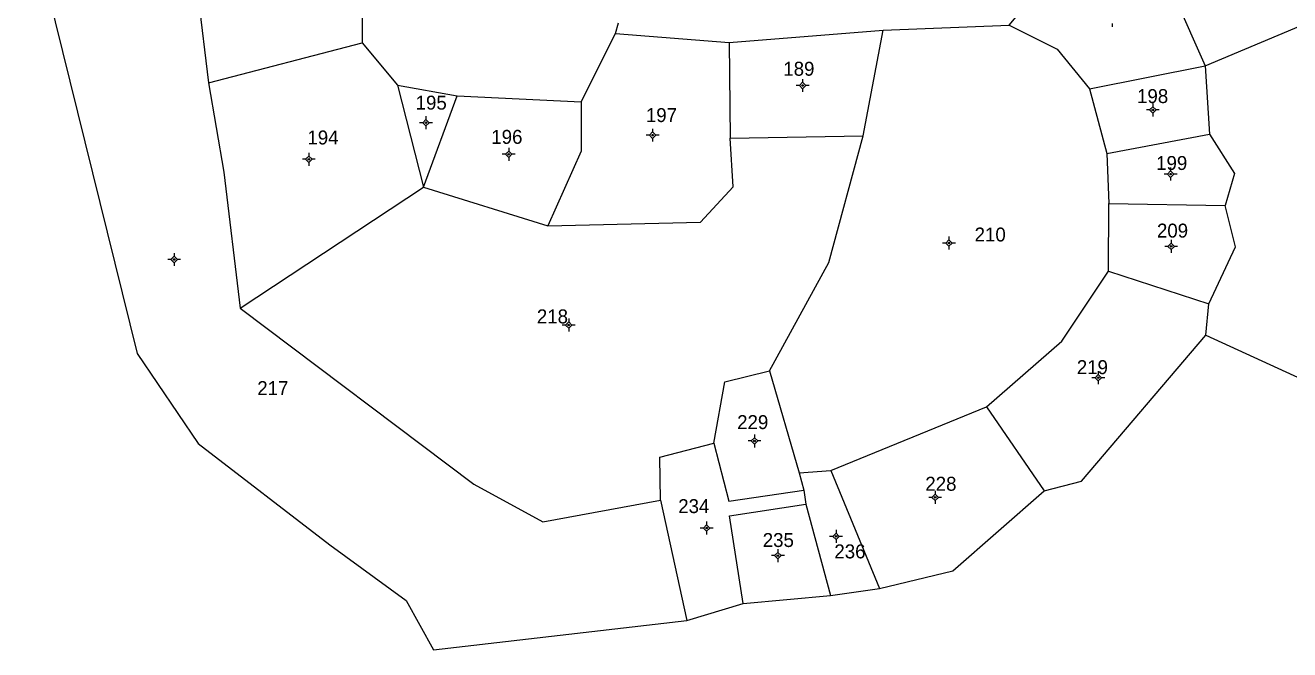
# Model space of a CAD drawing. Extents: x 550510 to 551644, y 1836484 to 1837530.
# Drawn here: x 551016.2 to 551260.9, y 1836768.4 to 1836889.2 of the extents above; entities that cross this region are included whole.
import ezdxf

# ---------------------------------------------------------------- set-up
doc = ezdxf.new("R2010")
doc.units = 0
for name, color, linetype in [('Level 10', 7, 'Continuous'), ('Level 11', 7, 'Continuous'), ('Level 15', 7, 'Continuous')]:
    doc.layers.add(name, color=color, linetype=linetype)

msp = doc.modelspace()

# ---------------------------------------------------------------- linework, layer by layer
at = {"layer": 'Level 10'}
for p, q in [((551048.87, 1836901.47), (551051.68, 1836878.11)), ((551081.39, 1836899.62), (551081.44, 1836885.86)), ((551237.43, 1836897.43), (551244.52, 1836881.35)), ((551244.52, 1836881.35), (551268.25, 1836891.34)), ((551130.43, 1836887.66), (551131.04, 1836889.71)), ((551182.25, 1836888.28), (551206.63, 1836889.22)), ((551123.82, 1836874.41), (551130.43, 1836887.66)), ((551130.43, 1836887.66), (551152.46, 1836885.91)), ((551152.46, 1836885.91), (551182.25, 1836888.28)), ((551178.36, 1836867.8), (551182.25, 1836888.28)), ((551051.68, 1836878.11), (551081.44, 1836885.86)), ((551081.44, 1836885.86), (551088.24, 1836877.65)), ((551152.46, 1836885.91), (551152.63, 1836867.35)), ((551222.19, 1836876.94), (551244.52, 1836881.35)), ((551244.52, 1836881.35), (551245.41, 1836868.16)), ((551088.24, 1836877.65), (551099.83, 1836875.56)), ((551088.24, 1836877.65), (551093.27, 1836857.88)), ((551222.19, 1836876.94), (551225.54, 1836864.39)), ((551093.27, 1836857.88), (551099.83, 1836875.56)), ((551099.83, 1836875.56), (551123.82, 1836874.41)), ((551152.63, 1836867.35), (551178.36, 1836867.8)), ((551225.54, 1836864.39), (551245.41, 1836868.16)), ((551225.54, 1836864.39), (551225.88, 1836854.75)), ((551057.83, 1836834.45), (551093.27, 1836857.88)), ((551093.27, 1836857.88), (551117.39, 1836850.42)), ((551225.83, 1836841.63), (551225.88, 1836854.75)), ((551225.88, 1836854.75), (551248.4, 1836854.32)), ((551225.83, 1836841.63), (551245.24, 1836835.29)), ((551244.66, 1836829.22), (551245.24, 1836835.29)), ((551244.66, 1836829.22), (551273.76, 1836815.89)), ((551160.24, 1836822.37), (551166.01, 1836802.6)), ((551172.1, 1836803.05), (551202.21, 1836815.39)), ((551202.21, 1836815.39), (551213.41, 1836799.1)), ((551166.01, 1836802.6), (551172.1, 1836803.05)), ((551166.01, 1836802.6), (551166.87, 1836799.26)), ((551172.1, 1836803.05), (551181.52, 1836780.21)), ((551166.87, 1836799.26), (551167.28, 1836796.52)), ((551139.19, 1836797.32), (551144.24, 1836774.03)), ((551167.28, 1836796.52), (551172.08, 1836778.84)), ((551155.17, 1836777.33), (551172.08, 1836778.84)), ((551172.08, 1836778.84), (551181.52, 1836780.21)), ((551144.24, 1836774.03), (551155.17, 1836777.33))]:
    msp.add_line(p, q, dxfattribs=at)
for points in [[(551016.25, 1836913.44), (551037.89, 1836825.69), (551049.73, 1836808.26), (551075.16, 1836788.67), (551089.92, 1836777.92), (551095.21, 1836768.37), (551144.24, 1836774.03)], [(551206.63, 1836889.22), (551215.93, 1836900.44), (551233.92, 1836903.86), (551237.43, 1836897.43)], [(551206.63, 1836889.22), (551215.88, 1836884.59), (551222.19, 1836876.94)], [(551051.68, 1836878.11), (551054.65, 1836860.82), (551057.83, 1836834.45)], [(551123.82, 1836874.41), (551123.83, 1836864.89), (551117.39, 1836850.42)], [(551117.39, 1836850.42), (551146.93, 1836851.14), (551153.19, 1836857.95), (551152.63, 1836867.35)], [(551160.24, 1836822.37), (551171.74, 1836843.32), (551178.36, 1836867.8)], [(551245.41, 1836868.16), (551250.24, 1836860.56), (551248.4, 1836854.32)], [(551245.24, 1836835.29), (551250.4, 1836846.36), (551248.4, 1836854.32)], [(551202.21, 1836815.39), (551216.79, 1836828.06), (551225.83, 1836841.63)], [(551057.83, 1836834.45), (551103.04, 1836800.42), (551116.36, 1836793.13), (551139.19, 1836797.32)], [(551213.41, 1836799.1), (551220.64, 1836801.01), (551244.66, 1836829.22)], [(551149.48, 1836808.37), (551151.59, 1836820.22), (551160.24, 1836822.37)], [(551139.19, 1836797.32), (551139, 1836805.65), (551149.48, 1836808.37)], [(551149.48, 1836808.37), (551152.35, 1836797.14), (551166.87, 1836799.26)], [(551181.52, 1836780.21), (551195.73, 1836783.61), (551213.41, 1836799.1)], [(551155.17, 1836777.33), (551152.5, 1836794.3), (551167.28, 1836796.52)]]:
    msp.add_lwpolyline(points, dxfattribs=at)
at = {"layer": 'Level 11'}
for p, q in [((551226.53, 1836889.54), (551226.53, 1836888.92)), ((551166.03, 1836877.57), (551165.4, 1836877.57)), ((551166.65, 1836878.2), (551166.03, 1836877.57)), ((551166.03, 1836877.57), (551166.65, 1836876.95)), ((551166.65, 1836878.82), (551166.65, 1836878.2)), ((551167.28, 1836877.57), (551166.65, 1836878.2)), ((551166.65, 1836876.95), (551167.28, 1836877.57)), ((551166.65, 1836876.95), (551166.65, 1836876.32)), ((551167.9, 1836877.57), (551167.28, 1836877.57)), ((551234.42, 1836874.09), (551234.42, 1836873.47)), ((551093.78, 1836871.61), (551093.78, 1836870.99)), ((551233.79, 1836872.84), (551233.17, 1836872.84)), ((551234.42, 1836873.47), (551233.79, 1836872.84)), ((551233.79, 1836872.84), (551234.42, 1836872.22)), ((551235.04, 1836872.84), (551234.42, 1836873.47)), ((551234.42, 1836872.22), (551235.04, 1836872.84)), ((551234.42, 1836872.22), (551234.42, 1836871.59)), ((551235.67, 1836872.84), (551235.04, 1836872.84)), ((551093.15, 1836870.36), (551092.53, 1836870.36)), ((551093.78, 1836870.99), (551093.15, 1836870.36)), ((551093.15, 1836870.36), (551093.78, 1836869.74)), ((551094.4, 1836870.36), (551093.78, 1836870.99)), ((551093.78, 1836869.74), (551094.4, 1836870.36)), ((551093.78, 1836869.74), (551093.78, 1836869.11)), ((551095.03, 1836870.36), (551094.4, 1836870.36)), ((551137.63, 1836869.21), (551137.63, 1836868.59)), ((551137.01, 1836867.96), (551136.38, 1836867.96)), ((551137.63, 1836868.59), (551137.01, 1836867.96)), ((551137.01, 1836867.96), (551137.63, 1836867.34)), ((551138.26, 1836867.96), (551137.63, 1836868.59)), ((551137.63, 1836867.34), (551138.26, 1836867.96)), ((551137.63, 1836867.34), (551137.63, 1836866.71)), ((551138.88, 1836867.96), (551138.26, 1836867.96)), ((551071.11, 1836864.54), (551071.11, 1836863.92)), ((551109.17, 1836864.26), (551108.55, 1836864.26)), ((551109.8, 1836864.89), (551109.17, 1836864.26)), ((551109.17, 1836864.26), (551109.8, 1836863.64)), ((551109.8, 1836865.51), (551109.8, 1836864.89)), ((551110.42, 1836864.26), (551109.8, 1836864.89)), ((551109.8, 1836863.64), (551110.42, 1836864.26)), ((551111.05, 1836864.26), (551110.42, 1836864.26)), ((551070.48, 1836863.29), (551069.86, 1836863.29)), ((551071.11, 1836863.92), (551070.48, 1836863.29)), ((551070.48, 1836863.29), (551071.11, 1836862.67)), ((551071.73, 1836863.29), (551071.11, 1836863.92)), ((551071.11, 1836862.67), (551071.73, 1836863.29)), ((551071.11, 1836862.67), (551071.11, 1836862.04)), ((551072.36, 1836863.29), (551071.73, 1836863.29)), ((551109.8, 1836863.64), (551109.8, 1836863.01)), ((551237.24, 1836860.42), (551236.62, 1836860.42)), ((551237.87, 1836861.04), (551237.24, 1836860.42)), ((551237.24, 1836860.42), (551237.87, 1836859.79)), ((551237.87, 1836861.67), (551237.87, 1836861.04)), ((551238.49, 1836860.42), (551237.87, 1836861.04)), ((551237.87, 1836859.79), (551238.49, 1836860.42)), ((551237.87, 1836859.79), (551237.87, 1836859.17)), ((551239.12, 1836860.42), (551238.49, 1836860.42)), ((551194.97, 1836847.7), (551194.35, 1836847.08)), ((551194.97, 1836848.33), (551194.97, 1836847.7)), ((551195.6, 1836847.08), (551194.97, 1836847.7)), ((551237.97, 1836847.69), (551237.97, 1836847.07)), ((551045.05, 1836845.14), (551045.05, 1836844.51)), ((551194.35, 1836847.08), (551193.72, 1836847.08)), ((551194.35, 1836847.08), (551194.97, 1836846.45)), ((551194.97, 1836846.45), (551195.6, 1836847.08)), ((551194.97, 1836846.45), (551194.97, 1836845.83)), ((551196.22, 1836847.08), (551195.6, 1836847.08)), ((551237.34, 1836846.44), (551236.72, 1836846.44)), ((551237.97, 1836847.07), (551237.34, 1836846.44)), ((551237.34, 1836846.44), (551237.97, 1836845.82)), ((551238.59, 1836846.44), (551237.97, 1836847.07)), ((551237.97, 1836845.82), (551238.59, 1836846.44)), ((551237.97, 1836845.82), (551237.97, 1836845.19)), ((551239.22, 1836846.44), (551238.59, 1836846.44)), ((551044.42, 1836843.89), (551043.8, 1836843.89)), ((551045.05, 1836844.51), (551044.42, 1836843.89)), ((551044.42, 1836843.89), (551045.05, 1836843.26)), ((551045.67, 1836843.89), (551045.05, 1836844.51)), ((551045.05, 1836843.26), (551045.67, 1836843.89)), ((551045.05, 1836843.26), (551045.05, 1836842.64)), ((551046.3, 1836843.89), (551045.67, 1836843.89)), ((551121.41, 1836832.46), (551121.41, 1836831.84)), ((551120.78, 1836831.21), (551120.16, 1836831.21)), ((551121.41, 1836831.84), (551120.78, 1836831.21)), ((551120.78, 1836831.21), (551121.41, 1836830.59)), ((551122.03, 1836831.21), (551121.41, 1836831.84)), ((551121.41, 1836830.59), (551122.03, 1836831.21)), ((551121.41, 1836830.59), (551121.41, 1836829.96)), ((551122.66, 1836831.21), (551122.03, 1836831.21)), ((551223.24, 1836821.01), (551222.62, 1836821.01)), ((551223.87, 1836821.63), (551223.24, 1836821.01)), ((551223.24, 1836821.01), (551223.87, 1836820.38)), ((551223.87, 1836822.26), (551223.87, 1836821.63)), ((551224.49, 1836821.01), (551223.87, 1836821.63)), ((551223.87, 1836820.38), (551224.49, 1836821.01)), ((551223.87, 1836820.38), (551223.87, 1836819.76)), ((551225.12, 1836821.01), (551224.49, 1836821.01)), ((551156.71, 1836808.78), (551156.09, 1836808.78)), ((551157.34, 1836809.41), (551156.71, 1836808.78)), ((551156.71, 1836808.78), (551157.34, 1836808.16)), ((551157.34, 1836810.03), (551157.34, 1836809.41)), ((551157.96, 1836808.78), (551157.34, 1836809.41)), ((551157.34, 1836808.16), (551157.96, 1836808.78)), ((551157.34, 1836808.16), (551157.34, 1836807.53)), ((551158.59, 1836808.78), (551157.96, 1836808.78)), ((551192.31, 1836798.48), (551191.69, 1836797.86)), ((551192.31, 1836799.11), (551192.31, 1836798.48)), ((551192.94, 1836797.86), (551192.31, 1836798.48)), ((551191.69, 1836797.86), (551191.06, 1836797.86)), ((551191.69, 1836797.86), (551192.31, 1836797.23)), ((551192.31, 1836797.23), (551192.94, 1836797.86)), ((551192.31, 1836797.23), (551192.31, 1836796.61)), ((551193.56, 1836797.86), (551192.94, 1836797.86)), ((551147.46, 1836791.91), (551146.83, 1836791.91)), ((551148.08, 1836792.54), (551147.46, 1836791.91)), ((551147.46, 1836791.91), (551148.08, 1836791.29)), ((551148.08, 1836793.16), (551148.08, 1836792.54)), ((551148.71, 1836791.91), (551148.08, 1836792.54)), ((551148.08, 1836791.29), (551148.71, 1836791.91)), ((551148.08, 1836791.29), (551148.08, 1836790.66)), ((551149.33, 1836791.91), (551148.71, 1836791.91)), ((551173.14, 1836790.94), (551172.51, 1836790.31)), ((551173.14, 1836791.56), (551173.14, 1836790.94)), ((551173.76, 1836790.31), (551173.14, 1836790.94)), ((551172.51, 1836790.31), (551171.89, 1836790.31)), ((551172.51, 1836790.31), (551173.14, 1836789.69)), ((551173.14, 1836789.69), (551173.76, 1836790.31)), ((551173.14, 1836789.69), (551173.14, 1836789.06)), ((551174.39, 1836790.31), (551173.76, 1836790.31)), ((551161.24, 1836786.58), (551160.62, 1836786.58)), ((551161.87, 1836787.21), (551161.24, 1836786.58)), ((551161.24, 1836786.58), (551161.87, 1836785.96)), ((551161.87, 1836787.83), (551161.87, 1836787.21)), ((551162.49, 1836786.58), (551161.87, 1836787.21)), ((551161.87, 1836785.96), (551162.49, 1836786.58)), ((551161.87, 1836785.96), (551161.87, 1836785.33)), ((551163.12, 1836786.58), (551162.49, 1836786.58))]:
    msp.add_line(p, q, dxfattribs=at)
for centre in [(551166.65, 1836877.57), (551234.42, 1836872.84), (551093.78, 1836870.36), (551137.63, 1836867.96), (551109.8, 1836864.26), (551071.11, 1836863.29), (551237.87, 1836860.42), (551194.97, 1836847.08), (551237.97, 1836846.44), (551045.05, 1836843.89), (551121.41, 1836831.21), (551223.87, 1836821.01), (551157.34, 1836808.78), (551192.31, 1836797.86), (551148.08, 1836791.91), (551173.14, 1836790.31), (551161.87, 1836786.58)]:
    msp.add_circle(centre, 0.15, dxfattribs=at)

# ---------------------------------------------------------------- texts
at = {"layer": 'Level 15'}
for s, p in [('189', (551162.92, 1836879.46)), ('198', (551231.37, 1836874.17)), ('195', (551091.78, 1836872.9)), ('197', (551136.33, 1836870.49)), ('194', (551070.84, 1836866.16)), ('196', (551106.42, 1836866.28)), ('199', (551235.06, 1836861.22)), ('210', (551199.94, 1836847.38)), ('209', (551235.22, 1836848.14)), ('218', (551115.24, 1836831.53)), ('219', (551219.71, 1836821.71)), ('217', (551061.14, 1836817.65)), ('229', (551153.99, 1836811.07)), ('228', (551190.4, 1836799.14)), ('234', (551142.59, 1836794.81)), ('235', (551158.94, 1836788.25)), ('236', (551172.8, 1836786.05))]:
    msp.add_text(s, height=2.7, dxfattribs=at).set_placement(p)

doc.saveas('drawing.dxf')
